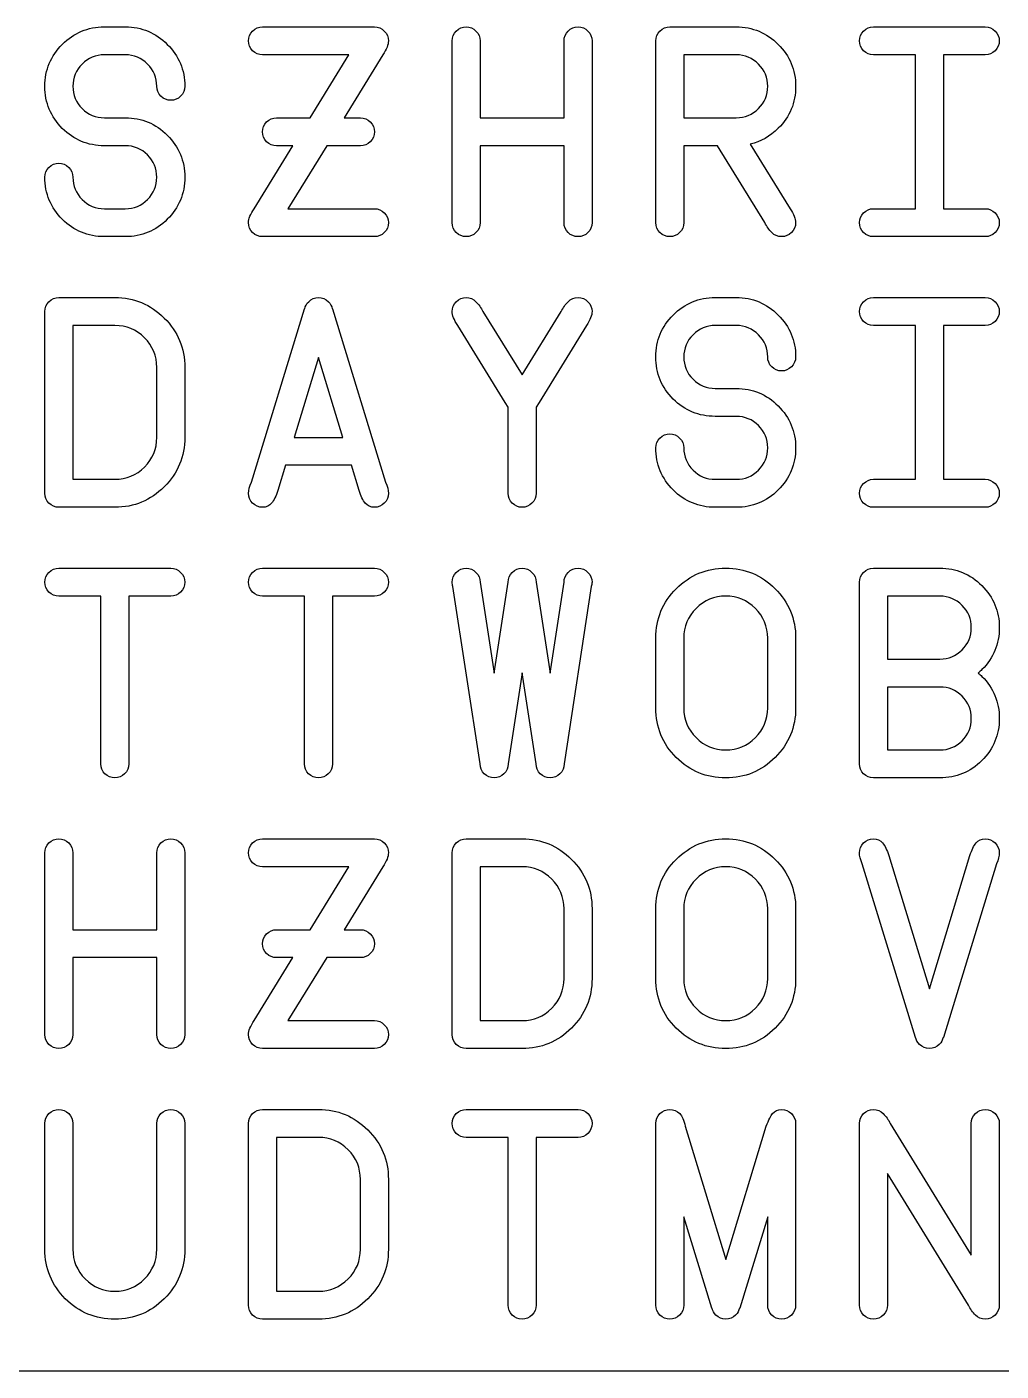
# Model space of a CAD drawing. Extents: x 0.3 to 81.7, y -40.7 to 31.5.
# Drawn here: x 28.63 to 38.79, y 2.86 to 16.88 of the extents above; entities that cross this region are included whole.
import ezdxf

# ---------------------------------------------------------------- set-up
doc = ezdxf.new("R2010")
doc.units = 0
doc.layers.add('Layer_1', color=7, linetype='CONTINUOUS')

msp = doc.modelspace()

# ---------------------------------------------------------------- linework, layer by layer
at = {"layer": 'Layer_1', "color": 7}
for p, q in [((29.433771, 16.876918), (29.652535, 16.876918)), ((31.083253, 16.876918), (32.249991, 16.876918)), ((35.330179, 16.876918), (36.02293, 16.876918)), ((37.453647, 16.876918), (38.620386, 16.876918)), ((33.060872, 14.835125), (33.060872, 16.731077)), ((33.352557, 16.731077), (33.352557, 15.928942)), ((34.227611, 15.928942), (34.227611, 16.731077)), ((34.519296, 16.731077), (34.519296, 14.835125)), ((35.184336, 14.835125), (35.184336, 16.731077)), ((29.652535, 16.585233), (29.433771, 16.585233)), ((31.984558, 16.585233), (31.083253, 16.585233)), ((31.580575, 15.928942), (31.984558, 16.585233)), ((32.337497, 16.585233), (31.933514, 15.928942)), ((36.02293, 16.585233), (35.476021, 16.585233)), ((35.476021, 16.585233), (35.476021, 15.928942)), ((36.02293, 16.585233), (36.02293, 16.585233)), ((37.891174, 16.585233), (37.453647, 16.585233)), ((37.891174, 14.980966), (37.891174, 16.585233)), ((38.620386, 16.585233), (38.182859, 16.585233)), ((38.182859, 16.585233), (38.182859, 14.980966)), ((30.272365, 16.257088), (30.272365, 16.257088)), ((29.433771, 15.928942), (29.652535, 15.928942)), ((31.229095, 15.928942), (31.580575, 15.928942)), ((31.933514, 15.928942), (32.104149, 15.928942)), ((33.352557, 15.928942), (34.227611, 15.928942)), ((35.476021, 15.928942), (36.02293, 15.928942)), ((29.652535, 15.637257), (29.433771, 15.637257)), ((30.995747, 14.980966), (31.39973, 15.637257)), ((31.39973, 15.637257), (31.229095, 15.637257)), ((31.752669, 15.637257), (31.348686, 14.980966)), ((32.104149, 15.637257), (31.752669, 15.637257)), ((34.227611, 15.637257), (33.352557, 15.637257)), ((33.352557, 15.637257), (33.352557, 14.835125)), ((34.227611, 14.835125), (34.227611, 15.637257)), ((35.826043, 15.637257), (35.476021, 15.637257)), ((35.476021, 15.637257), (35.476021, 14.835125)), ((36.321907, 14.835125), (35.826043, 15.637257)), ((36.168772, 15.653301), (36.584423, 14.980966)), ((29.433771, 14.980966), (29.652535, 14.980966)), ((31.348686, 14.980966), (32.249991, 14.980966)), ((37.453647, 14.980966), (37.891174, 14.980966)), ((38.182859, 14.980966), (38.620386, 14.980966)), ((29.652535, 14.689284), (29.433771, 14.689284)), ((32.249991, 14.689284), (31.083253, 14.689284)), ((38.620386, 14.689284), (37.453647, 14.689284)), ((28.959784, 14.054343), (29.543154, 14.054343)), ((35.804167, 14.054343), (36.022931, 14.054343)), ((37.453643, 14.054343), (38.620382, 14.054343)), ((28.813942, 12.01255), (28.813942, 13.908502)), ((30.966579, 12.129223), (31.520781, 13.93767)), ((31.520781, 13.93767), (31.523696, 13.93767)), ((31.809547, 13.93767), (31.812462, 13.93767)), ((31.812462, 13.93767), (32.366663, 12.129223)), ((33.381724, 13.908502), (33.790082, 13.246378)), ((33.790082, 13.246378), (34.198441, 13.908502)), ((29.105627, 13.762658), (29.105627, 12.158391)), ((29.543154, 13.762658), (29.105627, 13.762658)), ((33.613613, 12.960526), (33.119207, 13.762658)), ((34.460957, 13.762658), (33.966552, 12.960526)), ((36.022931, 13.762658), (35.804167, 13.762658)), ((37.891171, 13.762658), (37.453643, 13.762658)), ((37.891171, 12.158391), (37.891171, 13.762658)), ((38.620382, 13.762658), (38.182855, 13.762658)), ((38.182855, 13.762658), (38.182855, 12.158391)), ((29.980681, 12.59592), (29.980681, 13.325132)), ((30.272366, 13.325132), (30.272366, 12.59592)), ((31.666623, 13.430138), (31.412857, 12.59592)), ((31.920389, 12.59592), (31.666623, 13.430138)), ((36.642761, 13.434513), (36.642761, 13.434513)), ((35.804167, 13.106367), (36.022931, 13.106367)), ((33.64424, 12.91094), (33.613613, 12.960526)), ((33.64424, 12.01255), (33.64424, 12.91094)), ((33.966552, 12.960526), (33.935925, 12.91094)), ((33.935925, 12.91094), (33.935925, 12.01255)), ((36.022931, 12.814682), (35.804167, 12.814682)), ((31.412857, 12.59592), (31.920389, 12.59592)), ((31.323893, 12.304235), (31.24368, 12.041718)), ((32.00935, 12.304235), (31.323893, 12.304235)), ((32.089563, 12.041718), (32.00935, 12.304235)), ((29.105627, 12.158391), (29.543154, 12.158391)), ((35.804167, 12.158391), (36.022931, 12.158391)), ((37.453643, 12.158391), (37.891171, 12.158391)), ((38.182855, 12.158391), (38.620382, 12.158391)), ((29.543154, 11.866709), (28.959784, 11.866709)), ((36.022931, 11.866709), (35.804167, 11.866709)), ((38.620382, 11.866709), (37.453643, 11.866709)), ((28.959784, 11.231768), (30.126523, 11.231768)), ((31.083253, 11.231768), (32.249991, 11.231768)), ((37.453647, 11.231768), (38.146399, 11.231768)), ((33.352556, 11.085926), (33.498399, 10.13795)), ((33.498399, 10.13795), (33.644241, 11.085926)), ((33.935926, 11.085926), (34.081768, 10.13795)), ((34.081768, 10.13795), (34.22761, 11.085926)), ((37.307805, 9.189975), (37.307805, 11.085926)), ((29.397311, 10.940083), (28.959784, 10.940083)), ((29.397311, 9.189975), (29.397311, 10.940083)), ((29.688995, 10.940083), (29.688995, 9.189975)), ((30.126523, 10.940083), (29.688995, 10.940083)), ((31.52078, 10.940083), (31.083253, 10.940083)), ((31.52078, 9.189975), (31.52078, 10.940083)), ((31.812464, 10.940083), (31.812464, 9.189975)), ((32.249991, 10.940083), (31.812464, 10.940083)), ((33.352557, 9.189975), (33.068164, 11.040714)), ((34.512002, 11.040714), (34.22761, 9.189975)), ((38.146399, 10.940083), (37.59949, 10.940083)), ((37.59949, 10.940083), (37.59949, 10.283792)), ((38.146399, 10.940083), (38.146399, 10.940083)), ((35.184336, 9.773344), (35.184336, 10.502556)), ((35.476021, 10.502556), (35.476021, 9.773344)), ((36.351075, 9.773344), (36.351075, 10.502556)), ((36.64276, 10.502556), (36.64276, 9.773344)), ((37.59949, 10.283792), (38.146399, 10.283792)), ((33.790084, 10.139409), (33.644241, 9.189975)), ((33.935925, 9.189975), (33.790084, 10.139409)), ((38.146399, 9.992108), (37.59949, 9.992108)), ((37.59949, 9.992108), (37.59949, 9.335817)), ((38.146399, 9.992108), (38.146399, 9.992108)), ((37.59949, 9.335817), (38.146399, 9.335817)), ((38.146399, 9.044132), (37.453647, 9.044132)), ((38.146399, 9.044132), (38.146399, 9.044132)), ((31.083249, 8.409193), (32.249988, 8.409193)), ((33.206717, 8.409193), (33.790087, 8.409193)), ((28.813942, 6.3674), (28.813942, 8.263351)), ((29.105627, 8.263351), (29.105627, 7.461217)), ((29.980681, 7.461217), (29.980681, 8.263351)), ((30.272366, 8.263351), (30.272366, 6.3674)), ((33.060875, 6.3674), (33.060875, 8.263351)), ((37.891172, 6.338231), (37.336971, 8.146676)), ((37.614072, 8.234182), (38.037014, 6.845763)), ((38.037014, 6.845763), (38.459958, 8.234182)), ((38.737058, 8.146676), (38.182857, 6.338231)), ((31.984555, 8.117508), (31.083249, 8.117508)), ((31.580571, 7.461217), (31.984555, 8.117508)), ((32.337493, 8.117508), (31.93351, 7.461217)), ((33.35256, 8.117508), (33.35256, 6.513242)), ((33.790087, 8.117508), (33.35256, 8.117508)), ((34.227614, 6.950769), (34.227614, 7.679981)), ((34.519299, 7.679981), (34.519299, 6.950769)), ((35.184337, 6.950769), (35.184337, 7.679981)), ((35.476022, 7.679981), (35.476022, 6.950769)), ((36.351076, 6.950769), (36.351076, 7.679981)), ((36.642761, 7.679981), (36.642761, 6.950769)), ((29.105627, 7.461217), (29.980681, 7.461217)), ((31.229091, 7.461217), (31.580571, 7.461217)), ((31.93351, 7.461217), (32.104145, 7.461217)), ((29.980681, 7.169533), (29.105627, 7.169533)), ((29.105627, 7.169533), (29.105627, 6.3674)), ((29.980681, 6.3674), (29.980681, 7.169533)), ((30.995743, 6.513242), (31.399727, 7.169533)), ((31.399727, 7.169533), (31.229091, 7.169533)), ((31.752665, 7.169533), (31.348682, 6.513242)), ((32.104145, 7.169533), (31.752665, 7.169533)), ((31.348682, 6.513242), (32.249988, 6.513242)), ((33.35256, 6.513242), (33.790087, 6.513242)), ((37.894088, 6.338231), (37.891172, 6.338231)), ((38.182857, 6.338231), (38.179939, 6.338231)), ((32.249988, 6.221557), (31.083249, 6.221557)), ((33.790087, 6.221557), (33.206717, 6.221557)), ((38.037013, 6.221557), (38.037013, 6.221557)), ((31.083253, 5.586618), (31.666622, 5.586618)), ((33.206714, 5.586618), (34.373453, 5.586618)), ((37.555737, 5.542865), (37.555737, 5.542865)), ((28.813941, 4.128194), (28.813941, 5.440776)), ((29.105626, 5.440776), (29.105626, 4.128194)), ((29.98068, 4.128194), (29.98068, 5.440776)), ((30.272365, 5.440776), (30.272365, 4.128194)), ((30.93741, 3.544825), (30.93741, 5.440776)), ((35.184338, 3.544825), (35.184338, 5.440776)), ((35.490607, 5.411607), (35.91355, 4.023188)), ((35.91355, 4.023188), (36.336493, 5.411607)), ((36.642762, 5.440776), (36.642764, 5.440776)), ((36.642764, 5.440776), (36.642764, 3.544825)), ((37.307805, 3.544825), (37.307805, 5.440776)), ((37.628658, 5.440776), (38.474544, 4.068399)), ((38.474544, 4.068399), (38.474544, 5.440776)), ((38.766229, 5.440776), (38.766229, 3.544825)), ((31.229095, 5.294933), (31.229095, 3.690667)), ((31.666622, 5.294933), (31.229095, 5.294933)), ((33.644241, 5.294933), (33.206714, 5.294933)), ((33.644241, 3.544825), (33.644241, 5.294933)), ((33.935926, 5.294933), (33.935926, 3.544825)), ((34.373453, 5.294933), (33.935926, 5.294933)), ((38.445376, 3.544825), (37.59949, 4.917201)), ((37.59949, 4.917201), (37.59949, 3.544825)), ((32.104149, 4.128194), (32.104149, 4.857406)), ((32.395834, 4.857406), (32.395834, 4.128194)), ((35.767708, 3.515656), (35.476023, 4.468007)), ((35.476023, 4.468007), (35.476023, 3.544825)), ((36.35108, 4.468007), (36.059395, 3.515656)), ((36.35108, 3.544825), (36.35108, 4.468007)), ((31.229095, 3.690667), (31.666622, 3.690667)), ((35.770626, 3.515656), (35.767708, 3.515656)), ((36.059395, 3.515656), (36.056477, 3.515656)), ((31.666622, 3.398982), (31.083253, 3.398982)), ((81.710386, 2.8575), (2.8575, 2.8575))]:
    msp.add_line(p, q, dxfattribs=at)
for points in [[(28.994786, 16.694614), (29.116321, 16.81615), (29.26265, 16.876918), (29.433771, 16.876918)], [(29.652535, 16.876918), (29.823657, 16.876918), (29.969499, 16.81615), (30.090062, 16.694614)], [(30.93741, 16.731077), (30.93741, 16.77094), (30.951508, 16.804969), (30.979704, 16.833165)], [(30.979704, 16.833165), (31.008873, 16.862334), (31.043389, 16.876918), (31.083253, 16.876918)], [(32.249991, 16.876918), (32.289855, 16.876918), (32.323885, 16.862334), (32.352081, 16.833165)], [(32.352081, 16.833165), (32.381249, 16.804969), (32.395834, 16.77094), (32.395834, 16.731077)], [(33.060872, 16.731077), (33.060872, 16.77094), (33.07497, 16.804969), (33.103166, 16.833165)], [(33.103166, 16.833165), (33.132335, 16.862334), (33.166851, 16.876918), (33.206714, 16.876918)], [(33.206714, 16.876918), (33.246578, 16.876918), (33.280608, 16.862334), (33.308804, 16.833165)], [(33.308804, 16.833165), (33.337973, 16.804969), (33.352557, 16.77094), (33.352557, 16.731077)], [(34.227611, 16.731077), (34.227611, 16.77094), (34.241709, 16.804969), (34.269905, 16.833165)], [(34.269905, 16.833165), (34.299074, 16.862334), (34.33359, 16.876918), (34.373453, 16.876918)], [(34.373453, 16.876918), (34.413317, 16.876918), (34.447347, 16.862334), (34.475543, 16.833165)], [(34.475543, 16.833165), (34.504711, 16.804969), (34.519296, 16.77094), (34.519296, 16.731077)], [(35.184336, 16.731077), (35.184336, 16.77094), (35.198434, 16.804969), (35.226631, 16.833165)], [(35.226631, 16.833165), (35.255799, 16.862334), (35.290315, 16.876918), (35.330179, 16.876918)], [(36.02293, 16.876918), (36.194052, 16.876918), (36.339894, 16.81615), (36.460457, 16.694614)], [(37.307805, 16.731077), (37.307805, 16.77094), (37.321903, 16.804969), (37.350099, 16.833165)], [(37.350099, 16.833165), (37.379268, 16.862334), (37.413784, 16.876918), (37.453647, 16.876918)], [(38.620386, 16.876918), (38.66025, 16.876918), (38.69428, 16.862334), (38.722476, 16.833165)], [(38.722476, 16.833165), (38.751645, 16.804969), (38.766229, 16.77094), (38.766229, 16.731077)], [(28.813941, 16.257088), (28.813941, 16.42821), (28.874223, 16.574052), (28.994786, 16.694614)], [(30.090062, 16.694614), (30.211597, 16.574052), (30.272365, 16.42821), (30.272365, 16.257088)], [(30.979704, 16.627527), (30.951508, 16.656695), (30.93741, 16.691212), (30.93741, 16.731077)], [(32.395834, 16.731077), (32.395834, 16.691212), (32.376388, 16.642597), (32.337497, 16.585233)], [(36.460457, 16.694614), (36.581992, 16.574052), (36.64276, 16.42821), (36.64276, 16.257088)], [(37.350099, 16.627527), (37.321903, 16.656695), (37.307805, 16.691212), (37.307805, 16.731077)], [(38.766229, 16.731077), (38.766229, 16.691212), (38.751645, 16.656695), (38.722476, 16.627527)], [(29.433771, 16.585233), (29.343349, 16.585233), (29.266053, 16.553148), (29.201882, 16.488978)], [(29.884424, 16.488978), (29.820254, 16.553148), (29.742957, 16.585233), (29.652535, 16.585233)], [(31.083253, 16.585233), (31.043389, 16.585233), (31.008873, 16.599331), (30.979704, 16.627527)], [(36.254819, 16.488978), (36.190649, 16.553148), (36.113352, 16.585233), (36.02293, 16.585233)], [(37.453647, 16.585233), (37.413784, 16.585233), (37.379268, 16.599331), (37.350099, 16.627527)], [(38.722476, 16.627527), (38.69428, 16.599331), (38.66025, 16.585233), (38.620386, 16.585233)], [(29.201882, 16.488978), (29.137711, 16.424807), (29.105626, 16.34751), (29.105626, 16.257088)], [(29.98068, 16.257088), (29.98068, 16.34751), (29.948595, 16.424807), (29.884424, 16.488978)], [(36.351075, 16.257088), (36.351075, 16.34751), (36.31899, 16.424807), (36.254819, 16.488978)], [(28.994786, 15.818102), (28.874223, 15.939638), (28.813941, 16.085967), (28.813941, 16.257088)], [(29.105626, 16.257088), (29.105626, 16.166665), (29.137711, 16.089369), (29.201882, 16.0252)], [(30.022974, 16.15354), (29.994778, 16.182709), (29.98068, 16.217225), (29.98068, 16.257088)], [(30.126523, 16.111246), (30.086659, 16.111246), (30.052143, 16.125344), (30.022974, 16.15354)], [(30.228612, 16.15354), (30.200416, 16.125344), (30.166386, 16.111246), (30.126523, 16.111246)], [(30.272365, 16.257088), (30.272365, 16.217225), (30.257781, 16.182709), (30.228612, 16.15354)], [(36.254819, 16.0252), (36.31899, 16.089369), (36.351075, 16.166665), (36.351075, 16.257088)], [(36.64276, 16.257088), (36.64276, 16.085967), (36.582478, 15.940125), (36.461915, 15.819561)], [(29.201882, 16.0252), (29.266053, 15.961028), (29.343349, 15.928942), (29.433771, 15.928942)], [(36.02293, 15.928942), (36.113352, 15.928942), (36.190649, 15.961028), (36.254819, 16.0252)], [(29.652535, 15.928942), (29.823657, 15.928942), (29.969499, 15.868175), (30.090062, 15.746641)], [(31.083253, 15.783101), (31.083253, 15.822964), (31.097351, 15.856993), (31.125547, 15.885189)], [(31.125547, 15.885189), (31.154715, 15.914358), (31.189231, 15.928942), (31.229095, 15.928942)], [(32.104149, 15.928942), (32.144013, 15.928942), (32.178042, 15.914358), (32.206239, 15.885189)], [(32.206239, 15.885189), (32.235407, 15.856993), (32.249991, 15.822964), (32.249991, 15.783101)], [(29.433771, 15.637257), (29.26265, 15.637257), (29.116321, 15.697539), (28.994786, 15.818102)], [(30.090062, 15.746641), (30.211597, 15.626077), (30.272365, 15.480234), (30.272365, 15.309112)], [(31.125547, 15.679551), (31.097351, 15.708719), (31.083253, 15.743236), (31.083253, 15.783101)], [(32.249991, 15.783101), (32.249991, 15.743236), (32.235407, 15.708719), (32.206239, 15.679551)], [(36.461915, 15.819561), (36.376355, 15.734001), (36.27864, 15.678581), (36.168772, 15.653301)], [(29.884424, 15.541002), (29.820254, 15.605172), (29.742957, 15.637257), (29.652535, 15.637257)], [(31.229095, 15.637257), (31.189231, 15.637257), (31.154715, 15.651355), (31.125547, 15.679551)], [(32.206239, 15.679551), (32.178042, 15.651355), (32.144013, 15.637257), (32.104149, 15.637257)], [(28.856236, 15.411203), (28.885404, 15.440371), (28.91992, 15.454956), (28.959784, 15.454956)], [(28.959784, 15.454956), (28.999647, 15.454956), (29.033677, 15.440371), (29.061873, 15.411203)], [(29.98068, 15.309112), (29.98068, 15.399534), (29.948595, 15.476831), (29.884424, 15.541002)], [(28.813941, 15.309112), (28.813941, 15.348976), (28.828039, 15.383007), (28.856236, 15.411203)], [(28.994786, 14.870126), (28.874223, 14.991662), (28.813941, 15.137991), (28.813941, 15.309112)], [(29.061873, 15.411203), (29.091042, 15.383007), (29.105626, 15.348976), (29.105626, 15.309112)], [(29.105626, 15.309112), (29.105626, 15.218689), (29.137711, 15.141393), (29.201882, 15.077224)], [(29.884424, 15.077224), (29.948595, 15.141393), (29.98068, 15.218689), (29.98068, 15.309112)], [(30.272365, 15.309112), (30.272365, 15.137991), (30.211597, 14.991662), (30.090062, 14.870126)], [(29.201882, 15.077224), (29.266053, 15.013052), (29.343349, 14.980966), (29.433771, 14.980966)], [(29.652535, 14.980966), (29.742957, 14.980966), (29.820254, 15.013052), (29.884424, 15.077224)], [(29.433771, 14.689284), (29.26265, 14.689284), (29.116321, 14.749565), (28.994786, 14.870126)], [(30.090062, 14.870126), (29.969499, 14.749565), (29.823657, 14.689284), (29.652535, 14.689284)], [(30.93741, 14.835125), (30.93741, 14.874988), (30.956856, 14.923602), (30.995747, 14.980966)], [(32.249991, 14.980966), (32.289855, 14.980966), (32.323885, 14.966382), (32.352081, 14.937213)], [(32.352081, 14.937213), (32.381249, 14.909017), (32.395834, 14.874988), (32.395834, 14.835125)], [(36.584423, 14.980966), (36.623314, 14.923602), (36.64276, 14.874988), (36.64276, 14.835125)], [(37.307805, 14.835125), (37.307805, 14.874988), (37.321903, 14.909017), (37.350099, 14.937213)], [(37.350099, 14.937213), (37.379268, 14.966382), (37.413784, 14.980966), (37.453647, 14.980966)], [(38.620386, 14.980966), (38.66025, 14.980966), (38.69428, 14.966382), (38.722476, 14.937213)], [(38.722476, 14.937213), (38.751645, 14.909017), (38.766229, 14.874988), (38.766229, 14.835125)], [(30.979704, 14.731578), (30.951508, 14.760746), (30.93741, 14.795262), (30.93741, 14.835125)], [(31.083253, 14.689284), (31.043389, 14.689284), (31.008873, 14.703382), (30.979704, 14.731578)], [(32.352081, 14.731578), (32.323885, 14.703382), (32.289855, 14.689284), (32.249991, 14.689284)], [(32.395834, 14.835125), (32.395834, 14.795262), (32.381249, 14.760746), (32.352081, 14.731578)], [(33.103166, 14.731578), (33.07497, 14.760746), (33.060872, 14.795262), (33.060872, 14.835125)], [(33.206714, 14.689284), (33.166851, 14.689284), (33.132335, 14.703382), (33.103166, 14.731578)], [(33.308804, 14.731578), (33.280608, 14.703382), (33.246578, 14.689284), (33.206714, 14.689284)], [(33.352557, 14.835125), (33.352557, 14.795262), (33.337973, 14.760746), (33.308804, 14.731578)], [(34.269905, 14.731578), (34.241709, 14.760746), (34.227611, 14.795262), (34.227611, 14.835125)], [(34.373453, 14.689284), (34.33359, 14.689284), (34.299074, 14.703382), (34.269905, 14.731578)], [(34.475543, 14.731578), (34.447347, 14.703382), (34.413317, 14.689284), (34.373453, 14.689284)], [(34.519296, 14.835125), (34.519296, 14.795262), (34.504711, 14.760746), (34.475543, 14.731578)], [(35.226631, 14.731578), (35.198434, 14.760746), (35.184336, 14.795262), (35.184336, 14.835125)], [(35.330179, 14.689284), (35.290315, 14.689284), (35.255799, 14.703382), (35.226631, 14.731578)], [(35.432268, 14.731578), (35.404072, 14.703382), (35.370042, 14.689284), (35.330179, 14.689284)], [(35.476021, 14.835125), (35.476021, 14.795262), (35.461437, 14.760746), (35.432268, 14.731578)], [(36.393369, 14.731578), (36.365173, 14.760746), (36.341352, 14.795262), (36.321907, 14.835125)], [(36.496918, 14.689284), (36.457054, 14.689284), (36.422538, 14.703382), (36.393369, 14.731578)], [(36.599007, 14.731578), (36.570811, 14.703382), (36.536781, 14.689284), (36.496918, 14.689284)], [(36.64276, 14.835125), (36.64276, 14.795262), (36.628176, 14.760746), (36.599007, 14.731578)], [(37.350099, 14.731578), (37.321903, 14.760746), (37.307805, 14.795262), (37.307805, 14.835125)], [(37.453647, 14.689284), (37.413784, 14.689284), (37.379268, 14.703382), (37.350099, 14.731578)], [(38.722476, 14.731578), (38.69428, 14.703382), (38.66025, 14.689284), (38.620386, 14.689284)], [(38.766229, 14.835125), (38.766229, 14.795262), (38.751645, 14.760746), (38.722476, 14.731578)], [(28.856236, 14.01059), (28.885405, 14.039759), (28.919921, 14.054343), (28.959784, 14.054343)], [(29.543154, 14.054343), (29.744416, 14.054343), (29.916024, 13.982881), (30.057977, 13.839956)], [(31.564532, 14.01059), (31.592728, 14.039759), (31.626758, 14.054343), (31.666621, 14.054343)], [(31.666621, 14.054343), (31.706485, 14.054343), (31.741001, 14.039759), (31.77017, 14.01059)], [(33.103165, 14.01059), (33.132333, 14.039759), (33.166849, 14.054343), (33.206713, 14.054343)], [(33.206713, 14.054343), (33.246576, 14.054343), (33.280606, 14.039759), (33.308803, 14.01059)], [(34.269904, 14.01059), (34.299072, 14.039759), (34.333588, 14.054343), (34.373452, 14.054343)], [(34.373452, 14.054343), (34.413315, 14.054343), (34.447345, 14.039759), (34.475541, 14.01059)], [(35.365181, 13.872039), (35.486717, 13.993575), (35.633045, 14.054343), (35.804167, 14.054343)], [(36.022931, 14.054343), (36.194052, 14.054343), (36.339895, 13.993575), (36.460458, 13.872039)], [(37.350095, 14.01059), (37.379264, 14.039759), (37.41378, 14.054343), (37.453643, 14.054343)], [(38.620382, 14.054343), (38.660246, 14.054343), (38.694276, 14.039759), (38.722472, 14.01059)], [(28.813942, 13.908502), (28.813942, 13.948365), (28.82804, 13.982394), (28.856236, 14.01059)], [(31.523696, 13.93767), (31.528558, 13.964893), (31.54217, 13.9892), (31.564532, 14.01059)], [(31.77017, 14.01059), (31.79156, 13.9892), (31.804686, 13.964893), (31.809547, 13.93767)], [(33.060871, 13.908502), (33.060871, 13.948365), (33.074969, 13.982394), (33.103165, 14.01059)], [(33.119207, 13.762658), (33.080316, 13.820022), (33.060871, 13.868637), (33.060871, 13.908502)], [(33.308803, 14.01059), (33.337971, 13.982394), (33.362278, 13.948365), (33.381724, 13.908502)], [(34.198441, 13.908502), (34.217887, 13.948365), (34.241708, 13.982394), (34.269904, 14.01059)], [(34.519294, 13.908502), (34.519294, 13.868637), (34.499849, 13.820022), (34.460957, 13.762658)], [(34.475541, 14.01059), (34.50471, 13.982394), (34.519294, 13.948365), (34.519294, 13.908502)], [(37.307801, 13.908502), (37.307801, 13.948365), (37.321899, 13.982394), (37.350095, 14.01059)], [(37.350095, 13.804952), (37.321899, 13.83412), (37.307801, 13.868637), (37.307801, 13.908502)], [(38.722472, 14.01059), (38.751641, 13.982394), (38.766225, 13.948365), (38.766225, 13.908502)], [(38.766225, 13.908502), (38.766225, 13.868637), (38.751641, 13.83412), (38.722472, 13.804952)], [(29.852339, 13.634317), (29.766779, 13.719878), (29.663717, 13.762658), (29.543154, 13.762658)], [(30.057977, 13.839956), (30.200903, 13.698002), (30.272366, 13.526394), (30.272366, 13.325132)], [(35.184337, 13.434513), (35.184337, 13.605635), (35.244618, 13.751477), (35.365181, 13.872039)], [(35.804167, 13.762658), (35.713745, 13.762658), (35.636448, 13.730573), (35.572278, 13.666403)], [(36.25482, 13.666403), (36.190649, 13.730573), (36.113353, 13.762658), (36.022931, 13.762658)], [(36.460458, 13.872039), (36.581993, 13.751477), (36.642761, 13.605635), (36.642761, 13.434513)], [(37.453643, 13.762658), (37.41378, 13.762658), (37.379264, 13.776756), (37.350095, 13.804952)], [(38.722472, 13.804952), (38.694276, 13.776756), (38.660246, 13.762658), (38.620382, 13.762658)], [(29.980681, 13.325132), (29.980681, 13.445695), (29.9379, 13.548757), (29.852339, 13.634317)], [(35.572278, 13.666403), (35.508107, 13.602232), (35.476022, 13.524935), (35.476022, 13.434513)], [(36.351076, 13.434513), (36.351076, 13.524935), (36.318991, 13.602232), (36.25482, 13.666403)], [(35.365181, 12.995527), (35.244618, 13.117063), (35.184337, 13.263392), (35.184337, 13.434513)], [(35.476022, 13.434513), (35.476022, 13.34409), (35.508107, 13.266794), (35.572278, 13.202625)], [(36.39337, 13.330965), (36.365174, 13.360134), (36.351076, 13.39465), (36.351076, 13.434513)], [(36.496918, 13.288671), (36.457055, 13.288671), (36.422539, 13.302769), (36.39337, 13.330965)], [(36.599008, 13.330965), (36.570812, 13.302769), (36.536782, 13.288671), (36.496918, 13.288671)], [(36.642761, 13.434513), (36.642761, 13.39465), (36.628176, 13.360134), (36.599008, 13.330965)], [(35.572278, 13.202625), (35.636448, 13.138453), (35.713745, 13.106367), (35.804167, 13.106367)], [(36.022931, 13.106367), (36.194052, 13.106367), (36.339895, 13.0456), (36.460458, 12.924066)], [(35.804167, 12.814682), (35.633045, 12.814682), (35.486717, 12.874964), (35.365181, 12.995527)], [(36.460458, 12.924066), (36.581993, 12.803502), (36.642761, 12.657659), (36.642761, 12.486537)], [(36.25482, 12.718427), (36.190649, 12.782597), (36.113353, 12.814682), (36.022931, 12.814682)], [(35.226631, 12.588628), (35.2558, 12.617796), (35.290316, 12.632381), (35.330179, 12.632381)], [(35.330179, 12.632381), (35.370043, 12.632381), (35.404073, 12.617796), (35.432269, 12.588628)], [(36.351076, 12.486537), (36.351076, 12.576959), (36.318991, 12.654256), (36.25482, 12.718427)], [(29.852339, 12.286735), (29.9379, 12.372295), (29.980681, 12.475357), (29.980681, 12.59592)], [(30.272366, 12.59592), (30.272366, 12.394656), (30.200903, 12.222562), (30.057977, 12.079637)], [(35.184337, 12.486537), (35.184337, 12.526401), (35.198435, 12.560432), (35.226631, 12.588628)], [(35.365181, 12.047551), (35.244618, 12.169087), (35.184337, 12.315416), (35.184337, 12.486537)], [(35.432269, 12.588628), (35.461437, 12.560432), (35.476022, 12.526401), (35.476022, 12.486537)], [(35.476022, 12.486537), (35.476022, 12.396114), (35.508107, 12.318818), (35.572278, 12.254649)], [(36.25482, 12.254649), (36.318991, 12.318818), (36.351076, 12.396114), (36.351076, 12.486537)], [(36.642761, 12.486537), (36.642761, 12.315416), (36.581993, 12.169087), (36.460458, 12.047551)], [(29.543154, 12.158391), (29.663717, 12.158391), (29.766779, 12.201172), (29.852339, 12.286735)], [(35.572278, 12.254649), (35.636448, 12.190477), (35.713745, 12.158391), (35.804167, 12.158391)], [(36.022931, 12.158391), (36.113353, 12.158391), (36.190649, 12.190477), (36.25482, 12.254649)], [(30.057977, 12.079637), (29.916024, 11.937685), (29.744416, 11.866709), (29.543154, 11.866709)], [(30.937411, 12.01255), (30.937411, 12.045608), (30.947134, 12.084499), (30.966579, 12.129223)], [(32.366663, 12.129223), (32.386109, 12.084499), (32.395832, 12.045608), (32.395832, 12.01255)], [(37.307801, 12.01255), (37.307801, 12.052413), (37.321899, 12.086442), (37.350095, 12.114638)], [(37.350095, 12.114638), (37.379264, 12.143807), (37.41378, 12.158391), (37.453643, 12.158391)], [(38.620382, 12.158391), (38.660246, 12.158391), (38.694276, 12.143807), (38.722472, 12.114638)], [(38.722472, 12.114638), (38.751641, 12.086442), (38.766225, 12.052413), (38.766225, 12.01255)], [(28.856236, 11.909003), (28.82804, 11.938171), (28.813942, 11.972687), (28.813942, 12.01255)], [(30.979705, 11.909003), (30.951509, 11.938171), (30.937411, 11.972687), (30.937411, 12.01255)], [(31.24368, 12.041718), (31.224234, 11.98241), (31.202358, 11.938171), (31.178051, 11.909003)], [(32.153734, 11.909003), (32.130399, 11.938171), (32.109008, 11.98241), (32.089563, 12.041718)], [(32.395832, 12.01255), (32.395832, 11.972687), (32.381248, 11.938171), (32.352079, 11.909003)], [(33.686534, 11.909003), (33.658338, 11.938171), (33.64424, 11.972687), (33.64424, 12.01255)], [(33.935925, 12.01255), (33.935925, 11.972687), (33.92134, 11.938171), (33.892172, 11.909003)], [(35.804167, 11.866709), (35.633045, 11.866709), (35.486717, 11.92699), (35.365181, 12.047551)], [(36.460458, 12.047551), (36.339895, 11.92699), (36.194052, 11.866709), (36.022931, 11.866709)], [(37.350095, 11.909003), (37.321899, 11.938171), (37.307801, 11.972687), (37.307801, 12.01255)], [(38.766225, 12.01255), (38.766225, 11.972687), (38.751641, 11.938171), (38.722472, 11.909003)], [(28.959784, 11.866709), (28.919921, 11.866709), (28.885405, 11.880807), (28.856236, 11.909003)], [(31.083253, 11.866709), (31.04339, 11.866709), (31.008874, 11.880807), (30.979705, 11.909003)], [(31.178051, 11.909003), (31.154716, 11.880807), (31.123117, 11.866709), (31.083253, 11.866709)], [(32.249989, 11.866709), (32.210126, 11.866709), (32.178041, 11.880807), (32.153734, 11.909003)], [(32.352079, 11.909003), (32.323883, 11.880807), (32.289853, 11.866709), (32.249989, 11.866709)], [(33.790082, 11.866709), (33.750219, 11.866709), (33.715703, 11.880807), (33.686534, 11.909003)], [(33.892172, 11.909003), (33.863976, 11.880807), (33.829946, 11.866709), (33.790082, 11.866709)], [(37.453643, 11.866709), (37.41378, 11.866709), (37.379264, 11.880807), (37.350095, 11.909003)], [(38.722472, 11.909003), (38.694276, 11.880807), (38.660246, 11.866709), (38.620382, 11.866709)], [(28.856236, 11.188015), (28.885404, 11.217184), (28.91992, 11.231768), (28.959784, 11.231768)], [(30.126523, 11.231768), (30.166386, 11.231768), (30.200416, 11.217184), (30.228612, 11.188015)], [(30.979704, 11.188015), (31.008873, 11.217184), (31.043389, 11.231768), (31.083253, 11.231768)], [(32.249991, 11.231768), (32.289855, 11.231768), (32.323885, 11.217184), (32.352081, 11.188015)], [(33.103166, 11.188015), (33.132334, 11.217184), (33.16685, 11.231768), (33.206714, 11.231768)], [(33.206714, 11.231768), (33.246577, 11.231768), (33.280607, 11.217184), (33.308803, 11.188015)], [(33.686535, 11.188015), (33.715704, 11.217184), (33.75022, 11.231768), (33.790083, 11.231768)], [(33.790083, 11.231768), (33.829947, 11.231768), (33.863977, 11.217184), (33.892173, 11.188015)], [(34.269905, 11.188015), (34.299073, 11.217184), (34.333589, 11.231768), (34.373453, 11.231768)], [(34.373453, 11.231768), (34.413316, 11.231768), (34.447346, 11.217184), (34.475542, 11.188015)], [(35.397266, 11.01738), (35.540192, 11.160305), (35.712286, 11.231768), (35.913548, 11.231768)], [(35.913548, 11.231768), (36.114811, 11.231768), (36.286419, 11.160305), (36.428372, 11.01738)], [(37.350099, 11.188015), (37.379268, 11.217184), (37.413784, 11.231768), (37.453647, 11.231768)], [(38.146399, 11.231768), (38.31752, 11.231768), (38.463363, 11.171), (38.583926, 11.049465)], [(28.813941, 11.085926), (28.813941, 11.125789), (28.828039, 11.159819), (28.856236, 11.188015)], [(28.856236, 10.982377), (28.828039, 11.011546), (28.813941, 11.046062), (28.813941, 11.085926)], [(30.228612, 11.188015), (30.257781, 11.159819), (30.272365, 11.125789), (30.272365, 11.085926)], [(30.272365, 11.085926), (30.272365, 11.046062), (30.257781, 11.011546), (30.228612, 10.982377)], [(30.93741, 11.085926), (30.93741, 11.125789), (30.951508, 11.159819), (30.979704, 11.188015)], [(30.979704, 10.982377), (30.951508, 11.011546), (30.93741, 11.046062), (30.93741, 11.085926)], [(32.352081, 11.188015), (32.381249, 11.159819), (32.395834, 11.125789), (32.395834, 11.085926)], [(32.395834, 11.085926), (32.395834, 11.046062), (32.381249, 11.011546), (32.352081, 10.982377)], [(33.060871, 11.085926), (33.060871, 11.125789), (33.07497, 11.159819), (33.103166, 11.188015)], [(33.068164, 11.040714), (33.063302, 11.054327), (33.060871, 11.069397), (33.060871, 11.085926)], [(33.308803, 11.188015), (33.337972, 11.159819), (33.352556, 11.125789), (33.352556, 11.085926)], [(33.644241, 11.085926), (33.644241, 11.125789), (33.658339, 11.159819), (33.686535, 11.188015)], [(33.892173, 11.188015), (33.921341, 11.159819), (33.935926, 11.125789), (33.935926, 11.085926)], [(34.22761, 11.085926), (34.22761, 11.125789), (34.241708, 11.159819), (34.269905, 11.188015)], [(34.475542, 11.188015), (34.504711, 11.159819), (34.519295, 11.125789), (34.519295, 11.085926)], [(34.519295, 11.085926), (34.519295, 11.069397), (34.516864, 11.054326), (34.512002, 11.040714)], [(37.307805, 11.085926), (37.307805, 11.125789), (37.321903, 11.159819), (37.350099, 11.188015)], [(28.959784, 10.940083), (28.91992, 10.940083), (28.885404, 10.954181), (28.856236, 10.982377)], [(30.228612, 10.982377), (30.200416, 10.954181), (30.166386, 10.940083), (30.126523, 10.940083)], [(31.083253, 10.940083), (31.043389, 10.940083), (31.008873, 10.954181), (30.979704, 10.982377)], [(32.352081, 10.982377), (32.323885, 10.954181), (32.289855, 10.940083), (32.249991, 10.940083)], [(35.184336, 10.502556), (35.184336, 10.703819), (35.255313, 10.875426), (35.397266, 11.01738)], [(35.913548, 10.940083), (35.792985, 10.940083), (35.689923, 10.897303), (35.604362, 10.811742)], [(36.222734, 10.811742), (36.137173, 10.897303), (36.034111, 10.940083), (35.913548, 10.940083)], [(36.428372, 11.01738), (36.571297, 10.875426), (36.64276, 10.703819), (36.64276, 10.502556)], [(38.378288, 10.843827), (38.314117, 10.907998), (38.236821, 10.940083), (38.146399, 10.940083)], [(38.583926, 11.049465), (38.705461, 10.928902), (38.766229, 10.78306), (38.766229, 10.611938)], [(35.604362, 10.811742), (35.518801, 10.726181), (35.476021, 10.623119), (35.476021, 10.502556)], [(36.351075, 10.502556), (36.351075, 10.623119), (36.308295, 10.726181), (36.222734, 10.811742)], [(38.474544, 10.611938), (38.474544, 10.70236), (38.442459, 10.779657), (38.378288, 10.843827)], [(38.378288, 10.380049), (38.442459, 10.444219), (38.474544, 10.521516), (38.474544, 10.611938)], [(38.766229, 10.611938), (38.766229, 10.440816), (38.705947, 10.294974), (38.585384, 10.174411)], [(38.146399, 10.283792), (38.236821, 10.283792), (38.314117, 10.315878), (38.378288, 10.380049)], [(38.585384, 10.174411), (38.572744, 10.161771), (38.559619, 10.149617), (38.546007, 10.13795)], [(38.546007, 10.13795), (38.559619, 10.126283), (38.572745, 10.114616), (38.585384, 10.102948)], [(38.585384, 10.102948), (38.705947, 9.981413), (38.766229, 9.835084), (38.766229, 9.663962)], [(38.378288, 9.895852), (38.314117, 9.960022), (38.236821, 9.992108), (38.146399, 9.992108)], [(38.474544, 9.663962), (38.474544, 9.754385), (38.442459, 9.831681), (38.378288, 9.895852)], [(35.397266, 9.257062), (35.255313, 9.399988), (35.184336, 9.572082), (35.184336, 9.773344)], [(35.476021, 9.773344), (35.476021, 9.652781), (35.518801, 9.549719), (35.604362, 9.464158)], [(36.222734, 9.464158), (36.308295, 9.549719), (36.351075, 9.652781), (36.351075, 9.773344)], [(36.64276, 9.773344), (36.64276, 9.572082), (36.571297, 9.399988), (36.428372, 9.257062)], [(38.378288, 9.432073), (38.442459, 9.496244), (38.474544, 9.57354), (38.474544, 9.663962)], [(38.766229, 9.663962), (38.766229, 9.492841), (38.705461, 9.346512), (38.583926, 9.224977)], [(35.604362, 9.464158), (35.689923, 9.378597), (35.792985, 9.335817), (35.913548, 9.335817)], [(35.913548, 9.335817), (36.034111, 9.335817), (36.137173, 9.378597), (36.222734, 9.464158)], [(38.146399, 9.335817), (38.236821, 9.335817), (38.314117, 9.367902), (38.378288, 9.432073)], [(35.913548, 9.044132), (35.712286, 9.044132), (35.540192, 9.115109), (35.397266, 9.257062)], [(36.428372, 9.257062), (36.286419, 9.115109), (36.114811, 9.044132), (35.913548, 9.044132)], [(29.439605, 9.086427), (29.411409, 9.115595), (29.397311, 9.150111), (29.397311, 9.189975)], [(29.688995, 9.189975), (29.688995, 9.150111), (29.674411, 9.115595), (29.645243, 9.086427)], [(31.563074, 9.086427), (31.534878, 9.115595), (31.52078, 9.150111), (31.52078, 9.189975)], [(31.812464, 9.189975), (31.812464, 9.150111), (31.79788, 9.115595), (31.768712, 9.086427)], [(33.394851, 9.086427), (33.366655, 9.115595), (33.352557, 9.150111), (33.352557, 9.189975)], [(33.644241, 9.189975), (33.644241, 9.150111), (33.629657, 9.115595), (33.600489, 9.086427)], [(33.978219, 9.086427), (33.950023, 9.115595), (33.935925, 9.150111), (33.935925, 9.189975)], [(34.22761, 9.189975), (34.22761, 9.150111), (34.213025, 9.115595), (34.183857, 9.086427)], [(37.350099, 9.086427), (37.321903, 9.115595), (37.307805, 9.150111), (37.307805, 9.189975)], [(38.583926, 9.224977), (38.463363, 9.104414), (38.31752, 9.044132), (38.146399, 9.044132)], [(29.543153, 9.044132), (29.50329, 9.044132), (29.468774, 9.05823), (29.439605, 9.086427)], [(29.645243, 9.086427), (29.617047, 9.05823), (29.583017, 9.044132), (29.543153, 9.044132)], [(31.666622, 9.044132), (31.626758, 9.044132), (31.592242, 9.05823), (31.563074, 9.086427)], [(31.768712, 9.086427), (31.740515, 9.05823), (31.706485, 9.044132), (31.666622, 9.044132)], [(33.498399, 9.044132), (33.458536, 9.044132), (33.42402, 9.05823), (33.394851, 9.086427)], [(33.600489, 9.086427), (33.572293, 9.05823), (33.538263, 9.044132), (33.498399, 9.044132)], [(34.081767, 9.044132), (34.041904, 9.044132), (34.007388, 9.05823), (33.978219, 9.086427)], [(34.183857, 9.086427), (34.155661, 9.05823), (34.121631, 9.044132), (34.081767, 9.044132)], [(37.453647, 9.044132), (37.413784, 9.044132), (37.379268, 9.05823), (37.350099, 9.086427)], [(28.813942, 8.263351), (28.813942, 8.303214), (28.82804, 8.337244), (28.856236, 8.36544)], [(28.856236, 8.36544), (28.885405, 8.394609), (28.919921, 8.409193), (28.959784, 8.409193)], [(28.959784, 8.409193), (28.999648, 8.409193), (29.033678, 8.394609), (29.061874, 8.36544)], [(29.061874, 8.36544), (29.091043, 8.337244), (29.105627, 8.303214), (29.105627, 8.263351)], [(29.980681, 8.263351), (29.980681, 8.303214), (29.994779, 8.337244), (30.022975, 8.36544)], [(30.022975, 8.36544), (30.052144, 8.394609), (30.08666, 8.409193), (30.126523, 8.409193)], [(30.126523, 8.409193), (30.166387, 8.409193), (30.200417, 8.394609), (30.228613, 8.36544)], [(30.228613, 8.36544), (30.257782, 8.337244), (30.272366, 8.303214), (30.272366, 8.263351)], [(30.937406, 8.263351), (30.937406, 8.303214), (30.951504, 8.337244), (30.979701, 8.36544)], [(30.979701, 8.36544), (31.008869, 8.394609), (31.043385, 8.409193), (31.083249, 8.409193)], [(32.249988, 8.409193), (32.289851, 8.409193), (32.323881, 8.394609), (32.352077, 8.36544)], [(32.352077, 8.36544), (32.381246, 8.337244), (32.39583, 8.303214), (32.39583, 8.263351)], [(33.060875, 8.263351), (33.060875, 8.303214), (33.074973, 8.337244), (33.103169, 8.36544)], [(33.103169, 8.36544), (33.132338, 8.394609), (33.166854, 8.409193), (33.206717, 8.409193)], [(33.790087, 8.409193), (33.99135, 8.409193), (34.162957, 8.33773), (34.304911, 8.194805)], [(35.397267, 8.194805), (35.540192, 8.33773), (35.712286, 8.409193), (35.913549, 8.409193)], [(35.913549, 8.409193), (36.114811, 8.409193), (36.286419, 8.33773), (36.428372, 8.194805)], [(37.307803, 8.263351), (37.307803, 8.303214), (37.321901, 8.337244), (37.350097, 8.36544)], [(37.350097, 8.36544), (37.379265, 8.394609), (37.413782, 8.409193), (37.453645, 8.409193)], [(37.453645, 8.409193), (37.493509, 8.409193), (37.525108, 8.394609), (37.548443, 8.36544)], [(37.548443, 8.36544), (37.57275, 8.337244), (37.594626, 8.293491), (37.614072, 8.234182)], [(38.459958, 8.234182), (38.479403, 8.293491), (38.500793, 8.337244), (38.524128, 8.36544)], [(38.524128, 8.36544), (38.548435, 8.394609), (38.58052, 8.409193), (38.620384, 8.409193)], [(38.620384, 8.409193), (38.660248, 8.409193), (38.694277, 8.394609), (38.722474, 8.36544)], [(38.722474, 8.36544), (38.751642, 8.337244), (38.766226, 8.303214), (38.766226, 8.263351)], [(30.979701, 8.159802), (30.951504, 8.188971), (30.937406, 8.223487), (30.937406, 8.263351)], [(31.083249, 8.117508), (31.043385, 8.117508), (31.008869, 8.131606), (30.979701, 8.159802)], [(32.39583, 8.263351), (32.39583, 8.223487), (32.376384, 8.174873), (32.337493, 8.117508)], [(34.304911, 8.194805), (34.447836, 8.052851), (34.519299, 7.881244), (34.519299, 7.679981)], [(35.184337, 7.679981), (35.184337, 7.881244), (35.255314, 8.052851), (35.397267, 8.194805)], [(36.428372, 8.194805), (36.571298, 8.052851), (36.642761, 7.881244), (36.642761, 7.679981)], [(37.336971, 8.146676), (37.317526, 8.191402), (37.307803, 8.230293), (37.307803, 8.263351)], [(38.766226, 8.263351), (38.766226, 8.230293), (38.756504, 8.191402), (38.737058, 8.146676)], [(34.099273, 7.989167), (34.013712, 8.074728), (33.91065, 8.117508), (33.790087, 8.117508)], [(35.913549, 8.117508), (35.792986, 8.117508), (35.689924, 8.074728), (35.604363, 7.989167)], [(36.222735, 7.989167), (36.137174, 8.074728), (36.034112, 8.117508), (35.913549, 8.117508)], [(34.227614, 7.679981), (34.227614, 7.800544), (34.184834, 7.903606), (34.099273, 7.989167)], [(35.604363, 7.989167), (35.518802, 7.903606), (35.476022, 7.800544), (35.476022, 7.679981)], [(36.351076, 7.679981), (36.351076, 7.800544), (36.308296, 7.903606), (36.222735, 7.989167)], [(31.125543, 7.417465), (31.154711, 7.446633), (31.189227, 7.461217), (31.229091, 7.461217)], [(32.104145, 7.461217), (32.144009, 7.461217), (32.178039, 7.446633), (32.206235, 7.417465)], [(31.083249, 7.315375), (31.083249, 7.355239), (31.097347, 7.389269), (31.125543, 7.417465)], [(31.125543, 7.211827), (31.097347, 7.240995), (31.083249, 7.275511), (31.083249, 7.315375)], [(32.206235, 7.417465), (32.235404, 7.389269), (32.249988, 7.355239), (32.249988, 7.315375)], [(32.249988, 7.315375), (32.249988, 7.275511), (32.235404, 7.240995), (32.206235, 7.211827)], [(31.229091, 7.169533), (31.189227, 7.169533), (31.154711, 7.183631), (31.125543, 7.211827)], [(32.206235, 7.211827), (32.178039, 7.183631), (32.144009, 7.169533), (32.104145, 7.169533)], [(34.099273, 6.641583), (34.184834, 6.727144), (34.227614, 6.830206), (34.227614, 6.950769)], [(34.519299, 6.950769), (34.519299, 6.749507), (34.447836, 6.577413), (34.304911, 6.434487)], [(35.397267, 6.434487), (35.255314, 6.577413), (35.184337, 6.749507), (35.184337, 6.950769)], [(35.476022, 6.950769), (35.476022, 6.830206), (35.518802, 6.727144), (35.604363, 6.641583)], [(36.222735, 6.641583), (36.308296, 6.727144), (36.351076, 6.830206), (36.351076, 6.950769)], [(36.642761, 6.950769), (36.642761, 6.749507), (36.571298, 6.577413), (36.428372, 6.434487)], [(33.790087, 6.513242), (33.91065, 6.513242), (34.013712, 6.556022), (34.099273, 6.641583)], [(35.604363, 6.641583), (35.689924, 6.556022), (35.792986, 6.513242), (35.913549, 6.513242)], [(35.913549, 6.513242), (36.034112, 6.513242), (36.137174, 6.556022), (36.222735, 6.641583)], [(30.937406, 6.3674), (30.937406, 6.407263), (30.956852, 6.455877), (30.995743, 6.513242)], [(32.249988, 6.513242), (32.289851, 6.513242), (32.323881, 6.498658), (32.352077, 6.469489)], [(32.352077, 6.469489), (32.381246, 6.441293), (32.39583, 6.407263), (32.39583, 6.3674)], [(28.856236, 6.263852), (28.82804, 6.29302), (28.813942, 6.327536), (28.813942, 6.3674)], [(29.105627, 6.3674), (29.105627, 6.327536), (29.091043, 6.29302), (29.061874, 6.263852)], [(30.022975, 6.263852), (29.994779, 6.29302), (29.980681, 6.327536), (29.980681, 6.3674)], [(30.272366, 6.3674), (30.272366, 6.327536), (30.257782, 6.29302), (30.228613, 6.263852)], [(30.979701, 6.263852), (30.951504, 6.29302), (30.937406, 6.327536), (30.937406, 6.3674)], [(32.39583, 6.3674), (32.39583, 6.327536), (32.381246, 6.29302), (32.352077, 6.263852)], [(33.103169, 6.263852), (33.074973, 6.29302), (33.060875, 6.327536), (33.060875, 6.3674)], [(34.304911, 6.434487), (34.162957, 6.292534), (33.99135, 6.221557), (33.790087, 6.221557)], [(35.913549, 6.221557), (35.712286, 6.221557), (35.540192, 6.292534), (35.397267, 6.434487)], [(36.428372, 6.434487), (36.286419, 6.292534), (36.114811, 6.221557), (35.913549, 6.221557)], [(37.934923, 6.26531), (37.912561, 6.2867), (37.898949, 6.311007), (37.894088, 6.338231)], [(38.179939, 6.338231), (38.175077, 6.311007), (38.161951, 6.2867), (38.140562, 6.26531)], [(28.959784, 6.221557), (28.919921, 6.221557), (28.885405, 6.235655), (28.856236, 6.263852)], [(29.061874, 6.263852), (29.033678, 6.235655), (28.999648, 6.221557), (28.959784, 6.221557)], [(30.126523, 6.221557), (30.08666, 6.221557), (30.052144, 6.235655), (30.022975, 6.263852)], [(30.228613, 6.263852), (30.200417, 6.235655), (30.166387, 6.221557), (30.126523, 6.221557)], [(31.083249, 6.221557), (31.043385, 6.221557), (31.008869, 6.235655), (30.979701, 6.263852)], [(32.352077, 6.263852), (32.323881, 6.235655), (32.289851, 6.221557), (32.249988, 6.221557)], [(33.206717, 6.221557), (33.166854, 6.221557), (33.132338, 6.235655), (33.103169, 6.263852)], [(38.037013, 6.221557), (37.99715, 6.221557), (37.96312, 6.236142), (37.934923, 6.26531)], [(38.140562, 6.26531), (38.111393, 6.236142), (38.076877, 6.221557), (38.037013, 6.221557)], [(28.813941, 5.440776), (28.813941, 5.480639), (28.828039, 5.514669), (28.856236, 5.542865)], [(28.856236, 5.542865), (28.885404, 5.572034), (28.91992, 5.586618), (28.959784, 5.586618)], [(28.959784, 5.586618), (28.999647, 5.586618), (29.033677, 5.572034), (29.061873, 5.542865)], [(29.061873, 5.542865), (29.091042, 5.514669), (29.105626, 5.480639), (29.105626, 5.440776)], [(29.98068, 5.440776), (29.98068, 5.480639), (29.994778, 5.514669), (30.022974, 5.542865)], [(30.022974, 5.542865), (30.052143, 5.572034), (30.086659, 5.586618), (30.126523, 5.586618)], [(30.126523, 5.586618), (30.166386, 5.586618), (30.200416, 5.572034), (30.228612, 5.542865)], [(30.228612, 5.542865), (30.257781, 5.514669), (30.272365, 5.480639), (30.272365, 5.440776)], [(30.93741, 5.440776), (30.93741, 5.480639), (30.951508, 5.514669), (30.979704, 5.542865)], [(30.979704, 5.542865), (31.008873, 5.572034), (31.043389, 5.586618), (31.083253, 5.586618)], [(31.666622, 5.586618), (31.867884, 5.586618), (32.039492, 5.515155), (32.181446, 5.372229)], [(33.060872, 5.440776), (33.060872, 5.480639), (33.07497, 5.514669), (33.103166, 5.542865)], [(33.103166, 5.542865), (33.132335, 5.572034), (33.166851, 5.586618), (33.206714, 5.586618)], [(34.373453, 5.586618), (34.413317, 5.586618), (34.447347, 5.572034), (34.475543, 5.542865)], [(34.475543, 5.542865), (34.504711, 5.514669), (34.519296, 5.480639), (34.519296, 5.440776)], [(35.184338, 5.440776), (35.184338, 5.480639), (35.198922, 5.515155), (35.228091, 5.544323)], [(35.228091, 5.544323), (35.256287, 5.57252), (35.290317, 5.586618), (35.330181, 5.586618)], [(35.330181, 5.586618), (35.370044, 5.586618), (35.40456, 5.57252), (35.433729, 5.544323)], [(35.433729, 5.544323), (35.459008, 5.518072), (35.477968, 5.473833), (35.490607, 5.411607)], [(36.336493, 5.411607), (36.361772, 5.477722), (36.383649, 5.521961), (36.402122, 5.544323)], [(36.402122, 5.544323), (36.425457, 5.57252), (36.457056, 5.586618), (36.49692, 5.586618)], [(36.49692, 5.586618), (36.536783, 5.586618), (36.570813, 5.572034), (36.599009, 5.542865)], [(36.599009, 5.542865), (36.628178, 5.514669), (36.642762, 5.480639), (36.642762, 5.440776)], [(37.307805, 5.440776), (37.307805, 5.480639), (37.321903, 5.514669), (37.350099, 5.542865)], [(37.350099, 5.542865), (37.379268, 5.572034), (37.413784, 5.586618), (37.453647, 5.586618)], [(37.453647, 5.586618), (37.493511, 5.586618), (37.527541, 5.572034), (37.555737, 5.542865)], [(37.555737, 5.542865), (37.584906, 5.514669), (37.609213, 5.480639), (37.628658, 5.440776)], [(38.474544, 5.440776), (38.474544, 5.480639), (38.488642, 5.514669), (38.516838, 5.542865)], [(38.516838, 5.542865), (38.546007, 5.572034), (38.580523, 5.586618), (38.620386, 5.586618)], [(38.620386, 5.586618), (38.66025, 5.586618), (38.69428, 5.572034), (38.722476, 5.542865)], [(38.722476, 5.542865), (38.751645, 5.514669), (38.766229, 5.480639), (38.766229, 5.440776)], [(32.181446, 5.372229), (32.324371, 5.230276), (32.395834, 5.058668), (32.395834, 4.857406)], [(33.103166, 5.337227), (33.07497, 5.366396), (33.060872, 5.400912), (33.060872, 5.440776)], [(33.206714, 5.294933), (33.166851, 5.294933), (33.132335, 5.309031), (33.103166, 5.337227)], [(34.475543, 5.337227), (34.447347, 5.309031), (34.413317, 5.294933), (34.373453, 5.294933)], [(34.519296, 5.440776), (34.519296, 5.400912), (34.504711, 5.366396), (34.475543, 5.337227)], [(31.975808, 5.166592), (31.890247, 5.252153), (31.787185, 5.294933), (31.666622, 5.294933)], [(32.104149, 4.857406), (32.104149, 4.977969), (32.061369, 5.081031), (31.975808, 5.166592)], [(29.026871, 3.611912), (28.884918, 3.754838), (28.813941, 3.926932), (28.813941, 4.128194)], [(29.105626, 4.128194), (29.105626, 4.007631), (29.148407, 3.904569), (29.233967, 3.819008)], [(29.852339, 3.819008), (29.9379, 3.904569), (29.98068, 4.007631), (29.98068, 4.128194)], [(30.272365, 4.128194), (30.272365, 3.926932), (30.200902, 3.754838), (30.057977, 3.611912)], [(31.975808, 3.819008), (32.061369, 3.904569), (32.104149, 4.007631), (32.104149, 4.128194)], [(32.395834, 4.128194), (32.395834, 3.926932), (32.324371, 3.754838), (32.181446, 3.611912)], [(29.233967, 3.819008), (29.319528, 3.733447), (29.42259, 3.690667), (29.543153, 3.690667)], [(29.543153, 3.690667), (29.663716, 3.690667), (29.766778, 3.733447), (29.852339, 3.819008)], [(31.666622, 3.690667), (31.787185, 3.690667), (31.890247, 3.733447), (31.975808, 3.819008)], [(29.543153, 3.398982), (29.341891, 3.398982), (29.169797, 3.469959), (29.026871, 3.611912)], [(30.057977, 3.611912), (29.916023, 3.469959), (29.744416, 3.398982), (29.543153, 3.398982)], [(30.979704, 3.441277), (30.951508, 3.470445), (30.93741, 3.504961), (30.93741, 3.544825)], [(32.181446, 3.611912), (32.039492, 3.469959), (31.867884, 3.398982), (31.666622, 3.398982)], [(33.686536, 3.441277), (33.65834, 3.470445), (33.644241, 3.504961), (33.644241, 3.544825)], [(33.935926, 3.544825), (33.935926, 3.504961), (33.921342, 3.470445), (33.892174, 3.441277)], [(35.226633, 3.441277), (35.198436, 3.470445), (35.184338, 3.504961), (35.184338, 3.544825)], [(35.476023, 3.544825), (35.476023, 3.504961), (35.461439, 3.470445), (35.43227, 3.441277)], [(35.811462, 3.442735), (35.789099, 3.464125), (35.775487, 3.488432), (35.770626, 3.515656)], [(36.056477, 3.515656), (36.051615, 3.488432), (36.038489, 3.464125), (36.017099, 3.442735)], [(36.393374, 3.441277), (36.365178, 3.470445), (36.35108, 3.504961), (36.35108, 3.544825)], [(36.642764, 3.544825), (36.642764, 3.504961), (36.62818, 3.470445), (36.599012, 3.441277)], [(37.350099, 3.441277), (37.321903, 3.470445), (37.307805, 3.504961), (37.307805, 3.544825)], [(37.59949, 3.544825), (37.59949, 3.504961), (37.584906, 3.470445), (37.555737, 3.441277)], [(38.516838, 3.441277), (38.488642, 3.470445), (38.464821, 3.504961), (38.445376, 3.544825)], [(38.766229, 3.544825), (38.766229, 3.504961), (38.751645, 3.470445), (38.722476, 3.441277)], [(31.083253, 3.398982), (31.043389, 3.398982), (31.008873, 3.41308), (30.979704, 3.441277)], [(33.790084, 3.398982), (33.75022, 3.398982), (33.715704, 3.41308), (33.686536, 3.441277)], [(33.892174, 3.441277), (33.863977, 3.41308), (33.829947, 3.398982), (33.790084, 3.398982)], [(35.330181, 3.398982), (35.290317, 3.398982), (35.255801, 3.41308), (35.226633, 3.441277)], [(35.43227, 3.441277), (35.404074, 3.41308), (35.370044, 3.398982), (35.330181, 3.398982)], [(35.913551, 3.398982), (35.873688, 3.398982), (35.839658, 3.413566), (35.811462, 3.442735)], [(36.017099, 3.442735), (35.987931, 3.413566), (35.953415, 3.398982), (35.913551, 3.398982)], [(36.496922, 3.398982), (36.457058, 3.398982), (36.422542, 3.41308), (36.393374, 3.441277)], [(36.599012, 3.441277), (36.570816, 3.41308), (36.536786, 3.398982), (36.496922, 3.398982)], [(37.453647, 3.398982), (37.413784, 3.398982), (37.379268, 3.41308), (37.350099, 3.441277)], [(37.555737, 3.441277), (37.527541, 3.41308), (37.493511, 3.398982), (37.453647, 3.398982)], [(38.620386, 3.398982), (38.580523, 3.398982), (38.546007, 3.41308), (38.516838, 3.441277)], [(38.722476, 3.441277), (38.69428, 3.41308), (38.66025, 3.398982), (38.620386, 3.398982)]]:
    msp.add_open_spline(points, degree=3, dxfattribs=at)

doc.saveas('drawing.dxf')
